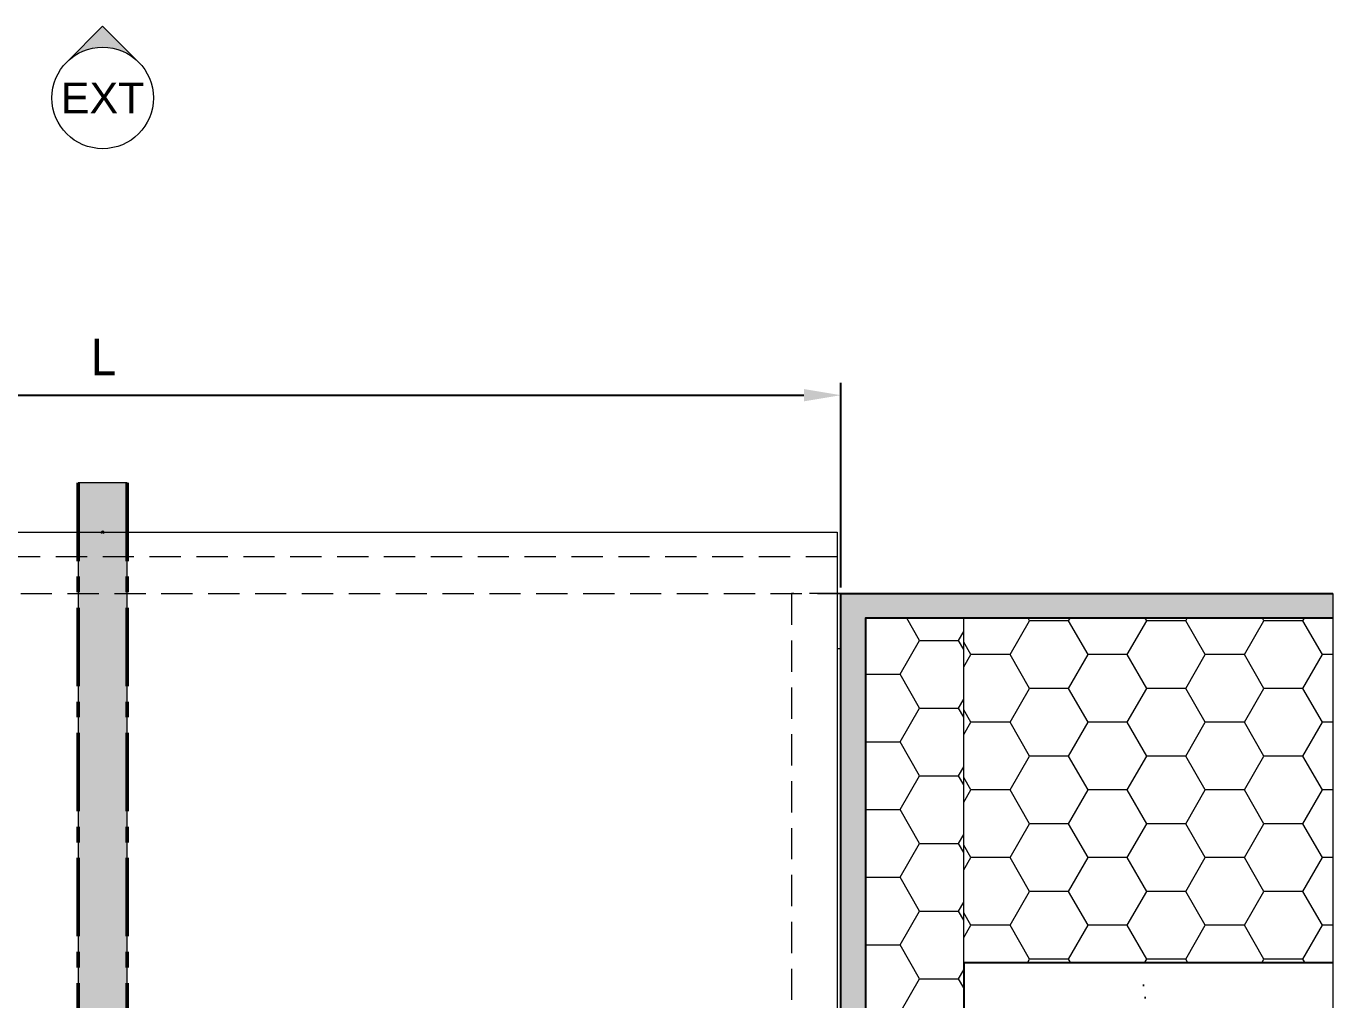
# Model space of a CAD drawing. Header units: millimetres. Extents: x -20000 to 230000, y -17405 to 24510.
# Drawn here: x 54969 to 55500, y -14687 to -14292 of the extents above; entities that cross this region are included whole.
import ezdxf

# ---------------------------------------------------------------- set-up
doc = ezdxf.new("R2010")
doc.units = ezdxf.units.MM
doc.header["$PDMODE"] = 35
doc.header["$PDSIZE"] = 0.5
doc.linetypes.add('AXES', pattern=[50.800000000000004, 31.75, -6.35, 6.35, -6.35])
doc.linetypes.add('CACHE', pattern=[9.524999999999999, 6.35, -3.175])
doc.layers.get('0').update_dxf_attribs({"lineweight": 13})
doc.layers.get('Defpoints').update_dxf_attribs({"true_color": 0xc2a584})
doc.layers.add('0 - Invisible', color=43, linetype='Continuous', lineweight=0, plot=False)
for name, color, linetype, lineweight in [('1 - Aluminium', 150, 'Continuous', 13), ('1 - Axe', 1, 'AXES', 0), ('1 - BETON', 251, 'Continuous', 25), ('1 - Cotation', 32, 'Continuous', 13), ('1 - INTERROMPU', 253, 'CACHE', 13), ('1 - Isolant', 132, 'Continuous', 13)]:
    doc.layers.add(name, color=color, linetype=linetype, lineweight=lineweight)
doc.layers.add('1 - Cache', color=7, linetype='Continuous', lineweight=0, true_color=0xffffff)
doc.styles.get("Standard").update_dxf_attribs({"font": 'ARIALUNI.TTF'})
doc.styles.add('Texte Poralu', font='tahomabd.ttf')
doc.dimstyles.new('100 - 1000', dxfattribs={"dimtxt": 15, "dimasz": 15, "dimexe": 5, "dimexo": 2.5, "dimgap": 8, "dimtad": 1, "dimdec": 1, "dimtxsty": 'Texte Poralu', "dimcen": 10, "dimazin": 0, "dimtfac": 1, "dimtdec": 1, "dimtmove": 0, "dimatfit": 3, "dimfxl": 1, "dimarcsym": 0})

# ---------------------------------------------------------------- blocks, each defined once
blk = doc.blocks.new('*U527')
at = {"layer": '1 - Isolant'}
h = blk.add_hatch(dxfattribs=at)
h.set_pattern_fill('HONEY', color=256, scale=5, style=0)
h.set_pattern_definition([(0, (-100.0000006758555, 39.99999999999908), (23.8125, 13.748153225), [15.875, -31.75]), (120, (-100.0000006758555, 39.99999999999908), (-23.81249994797095, 13.74815331511695), [15.87499999999998, -31.74999999999996]), (59.99999999999999, (-100.0000006758555, 39.99999999999908), (5.202904551637744e-08, 27.49630654011694), [-31.75, 15.875])])
h.paths.add_polyline_path([(-150.0000006758555, 139.9999999999991), (-150.0000006758593, 1.935149099187015e-14), (0, 0), (3.751665644813329e-12, 139.9999999999991)])
at = {"layer": '0 - Invisible'}
blk.add_lwpolyline([(-150.0000006758555, 139.9999999999991), (-150.0000006758593, 1.935149099187015e-14)], dxfattribs=at)
at = {"layer": '1 - Isolant'}
blk.add_lwpolyline([(-150.0000006758593, 1.935149099187015e-14), (0, 0), (3.751665644813329e-12, 139.9999999999991), (-150.0000006758555, 139.9999999999991)], dxfattribs=at)
blk = doc.blocks.new('*U528')
at = {"layer": '1 - Isolant'}
h = blk.add_hatch(dxfattribs=at)
h.set_pattern_fill('HONEY', color=256, scale=5, style=0)
h.set_pattern_definition([(0, (86.99999999999828, -352.9999999999191), (23.8125, 13.748153225), [15.875, -31.75]), (120, (86.99999999999828, -352.9999999999191), (-23.81249994797095, 13.74815331511695), [15.87499999999995, -31.7499999999999]), (59.99999999999999, (86.99999999999828, -352.9999999999191), (5.202904551637744e-08, 27.49630654011694), [-31.75, 15.875])])
h.paths.add_polyline_path([(-40.00000000000091, 0), (-40.0000000000008, -347.9999999999636), (-8.000000000000803, -347.9999999999636), (-8.000000000000961, -304.9999999999554), (-6.501466032203967e-14, -304.9999999999554), (0, 0)])
at = {"layer": '0 - Invisible'}
blk.add_line((0, 0), (-40.00000000000091, 0), dxfattribs=at)
at = {"layer": '1 - Isolant'}
blk.add_lwpolyline([(-40.00000000000091, 0), (-40.0000000000008, -347.9999999999636), (-8.000000000000803, -347.9999999999636), (-8.000000000000961, -304.9999999999554), (-6.501466032203967e-14, -304.9999999999554), (0, 0)], dxfattribs=at)
blk = doc.blocks.new('*U523')
at = {"layer": '1 - Aluminium'}
blk.add_line((300.0000068237641, 257.6120506685001), (298.5000068237604, 257.6120506685001), dxfattribs=at)
at = {"layer": '1 - Aluminium', "linetype": 'CACHE', "ltscale": 2}
blk.add_lwpolyline([(-298.5000068237459, 305.0003721625071), (298.5000068237459, 305.0003721625071), (298.5000068237459, 295.0003721625207), (-298.5000068237459, 295.0003721625207)], close=True, dxfattribs=at)
at = {"layer": '1 - Aluminium', "linetype": 'ByBlock', "ltscale": 2}
for points in [[(-298.5000068237459, 39.99999999998452), (-298.5000068237459, 305.0003721625071), (298.5000068237459, 305.0003721625116), (298.5000068237459, 39.99999999998452)], [(300.0000068237459, 39.99999999998452), (300.0000068237459, 280.0003874482781), (298.5000068237459, 280.0003874482781), (298.5000068237459, 39.99999999998452)]]:
    blk.add_lwpolyline(points, dxfattribs=at)
at = {"layer": '1 - Aluminium', "linetype": 'CACHE', "ltscale": 2}
for points in [[(300.0000068237459, 280.0003874482781), (280.0000068237459, 280.0003874482781), (280.0000068237459, 1.201488842928484), (300.0000068237459, 1.201488842928484), (300.0000068237459, 39.99999999998452)], [(300.0000068237459, 39.99999999998452), (300.0000068237459, 280.0003874482781)]]:
    blk.add_lwpolyline(points, dxfattribs=at)
blk = doc.blocks.new('*D633')
at = {"layer": '1 - Cotation', "color": 0, "lineweight": -2, "transparency": 16777216}
for p, q in [((54700.00014022845, -14519.57083267764), (54700.00014022845, -14436.43982119317)), ((55300.00012697343, -14519.57160950806), (55300.00012697343, -14436.43982119317)), ((54715.00014022845, -14441.43982119317), (55285.00012697343, -14441.43982119317))]:
    blk.add_line(p, q, dxfattribs=at)
at = {"layer": '1 - Cotation', "color": 0, "transparency": 16777216}
for points in [[(54715.00014022845, -14438.93982119317), (54715.00014022845, -14443.93982119317), (54700.00014022845, -14441.43982119317)], [(55285.00012697343, -14438.93982119317), (55285.00012697343, -14443.93982119317), (55300.00012697343, -14441.43982119317)]]:
    blk.add_solid(points, dxfattribs=at)
at = {"layer": 'Defpoints', "color": 0, "transparency": 16777216}
for p in [(55300.00012697343, -14441.43982119317), (54700.00014022845, -14522.07083267764), (55300.00012697343, -14522.07160950806)]:
    blk.add_point(p, dxfattribs=at)
at = {"layer": '1 - Cotation', "color": 0, "transparency": 16777216, "insert": (55000.00013360094, -14425.93982119317), "char_height": 15, "attachment_point": 5, "style": 'Texte Poralu'}
blk.add_mtext('L', dxfattribs=at)
blk = doc.blocks.new('*U521')
at = {"layer": '1 - BETON'}
h = blk.add_hatch(dxfattribs=at)
h.set_pattern_fill('CONCRETE', color=256, scale=15, style=0, pattern_type=2)
h.set_pattern_definition([(49.99999999999999, (-49.99996146718152, -25), (107.589027390113, -9.412820247389266), [11.25, -123.75]), (355, (-49.99996146718152, -25), (-20.81270004195, 112.8288200550018), [9, -99]), (100.4514, (-41.03420946718152, -25.784401), (86.77640725710323, 103.415931309143), [9.5610285, -105.1713168]), (46.18420000000002, (-49.99996146718152, 5.000000000000004), (160.0861572938467, -24.82785214935271), [16.87499999999994, -185.6249999999995]), (96.6356, (-36.65944971718152, 2.931003950000001), (140.1994058323055, 146.1176806350663), [14.3415432, -157.75695]), (351.1842, (-49.99996146718152, 5.000000000000004), (140.1992917700441, 146.1177901387987), [13.5, -148.5]), (21, (-34.99996146718152, -2.499999999999996), (89.53605781776925, -60.39283359980082), [11.25, -123.75]), (326.0000000000001, (-34.99996146718152, -2.499999999999996), (36.49729978823726, 108.772506757028), [9, -99]), (71.4514, (-27.53862651718151, -7.532740899999997), (126.0333942872235, 48.37957450649286), [9.5610285, -105.1713168]), (37.50000000000001, (-49.99996146718152, -25), (1.8239782975936, 49.93407807469672), [0, -97.8, 0, -100.5, 0, -99.375]), (7.499999999999999, (-49.99996146718152, -25), (39.46043061632229, 59.16175678235403), [0, -57.3, 0, -95.55, 0, -37.875]), (327.5, (-83.44996146718152, -25), (80.07336542586135, -3.383230760156963), [0, -37.5, 0, -117, 0, -155.25]), (317.5, (-98.44996146718152, -25), (87.47792540135794, 15.01574734984766), [0, -48.75, 0, -77.69999999999999, 0, -110.25])])
h.paths.add_polyline_path([(150.0000385328185, 179.9999999999999), (0, 180), (0, 15), (40, 15), (40, -2.842170943040401e-14), (150.0000385328185, 0)])
at = {"layer": '0 - Invisible'}
blk.add_lwpolyline([(150.0000385328185, 179.9999999999999), (150.0000385328185, 0)], dxfattribs=at)
at = {"layer": '1 - BETON'}
blk.add_lwpolyline([(150.0000385328185, 179.9999999999999), (0, 180), (0, 15), (40, 15), (40, -2.842170943040401e-14), (150.0000385328185, -5.291383650685155e-14)], dxfattribs=at)
blk = doc.blocks.new('*U496')
at = {"layer": '1 - Cache'}
blk.add_hatch(color=256, dxfattribs=at).paths.add_polyline_path([(-10.00000479939306, 19.99999760030276), (-9.99985945987214, -585.6578867771032), (10.00014054012729, -585.6578819777096), (9.999995200606367, 20.0000023996961)])
at = {"layer": '0 - Invisible'}
blk.add_lwpolyline([(-10.00000479939306, 19.99999760030276), (-9.99985945987214, -585.6578867771032), (10.00014054012729, -585.6578819777096), (9.999995200606367, 20.0000023996961)], close=True, dxfattribs=at)
for p in [(0, 0), (0.0001357407342329324, -565.657884377407)]:
    blk.add_point(p, dxfattribs=at)
at = {"layer": '1 - Axe', "lineweight": 50}
for p, q in [((-10.00000479939306, 19.99999760030276), (-9.99985945987214, -585.6578867771032)), ((9.999995200606367, 20.0000023996961), (10.00014054012729, -585.6578819777096))]:
    blk.add_line(p, q, dxfattribs=at)
blk = doc.blocks.new('*U529')
at = {"layer": '1 - BETON'}
h = blk.add_hatch(dxfattribs=at)
h.set_pattern_fill('AR-SAND', color=256, scale=0.1)
h.set_pattern_definition([(37.50000000000001, (9.99999932459798, -147.9999999995036), (-0.1600031295984046, 4.894132373293424), [0, -3.860800000000001, 0, -4.318000000000001, 0, -4.1275]), (7.499999999999999, (9.99999932459798, -147.9999999995036), (4.495232831380027, 7.168251005683543), [0, -2.0828, 0, -3.4798, 0, -1.3335]), (327.5, (6.875799324597978, -147.9999999995036), (7.90992370241458, 0.01437184678545762), [0, -1.27, 0, -4.572, 0, -5.969]), (317.5, (6.875799324597978, -147.9999999995036), (7.635564524722972, 2.229293232572163), [0, -0.635, 0, -2.9972, 0, -3.429])])
h.paths.add_polyline_path([(-190.000000675402, 10), (-190.000000675402, 0), (0, 0), (0, -347.9999999995036), (10, -347.9999999995036), (10, 10)])
at = {"layer": '0 - Invisible'}
blk.add_lwpolyline([(-190.000000675402, 10), (-190.000000675402, 0)], dxfattribs=at)
at = {"layer": '1 - BETON'}
blk.add_lwpolyline([(-190.000000675402, 0), (0, 0), (0, -347.9999999995036), (10, -347.9999999995036), (10, 10), (-190.000000675402, 10)], dxfattribs=at)
blk = doc.blocks.new('*U189')
h = blk.add_hatch(color=256)
edge = h.paths.add_edge_path()
edge.add_line((-2.072522045462071e-13, 29.16815472393788), (-14.58407736196905, 14.58407736197051))
edge.add_arc((1.103117597267565e-11, -1.326938559031979e-11), 20.62500000001327, 90.00000000003098, 134.9999999999927, ccw=False)
edge.add_arc((-8.900435943814897e-12, -8.125056183416809e-12), 20.62500000000813, 45.00000000000222, 89.99999999997573, ccw=False)
edge.add_line((14.58407736196884, 14.58407736197071), (-2.060573933704291e-13, 29.16815472393788))
for p, q in [((0.00170546913411465, 29.16815472393787), (-14.58407736197124, 14.58407736196831)), ((14.58407736196884, 14.58407736197071), (0.00170546913411465, 29.16815472393787))]:
    blk.add_line(p, q)
blk.add_circle((0, 0), 20.625)
at = {"insert": (0, 0), "char_height": 12.5, "attachment_point": 5}
blk.add_mtext('EXT', dxfattribs=at)

msp = doc.modelspace()

# ---------------------------------------------------------------- linework, layer by layer
at = {"layer": '1 - INTERROMPU', "ltscale": 2}
msp.add_line((54700.00014022845, -14522.07083267764), (55300.00012697343, -14522.07160950806), dxfattribs=at)

# ---------------------------------------------------------------- block references
for name, p in [('*U189', (55000.00167744524, -14320.67153417039)), ('*U496', (54999.99989895119, -14497.07139817566)), ('*U523', (54999.99992697508, -14802.07159325537)), ('*U528', (55350.00014322605, -14532.07159325542)), ('*U521', (55350, -14852.07159325538))]:
    msp.add_blockref(name, p)
at = {"xscale": -1}
for name, p, rotation in [('*U529', (55310.00014322605, -14532.07159325542), 9.312070338829415e-05), ('*U527', (55350.00004514242, -14672.07159325538), 359.9999598587287)]:
    msp.add_blockref(name, p, dxfattribs=dict(at, rotation=rotation))

# ---------------------------------------------------------------- dimensions: what is measured, and where the dimension line sits
at = {"layer": '1 - Cotation'}
dim = msp.add_linear_dim(base=(55300.00012697343, -14441.43982119317), p1=(54700.00014022845, -14522.07083267764), p2=(55300.00012697343, -14522.07160950806), text='L', dimstyle='100 - 1000', dxfattribs=at)
dim.commit()
dim.dimension.update_dxf_attribs({"geometry": '*D633', "text_midpoint": (55000.00013360094, -14425.93982119317)})

doc.saveas('drawing.dxf')
